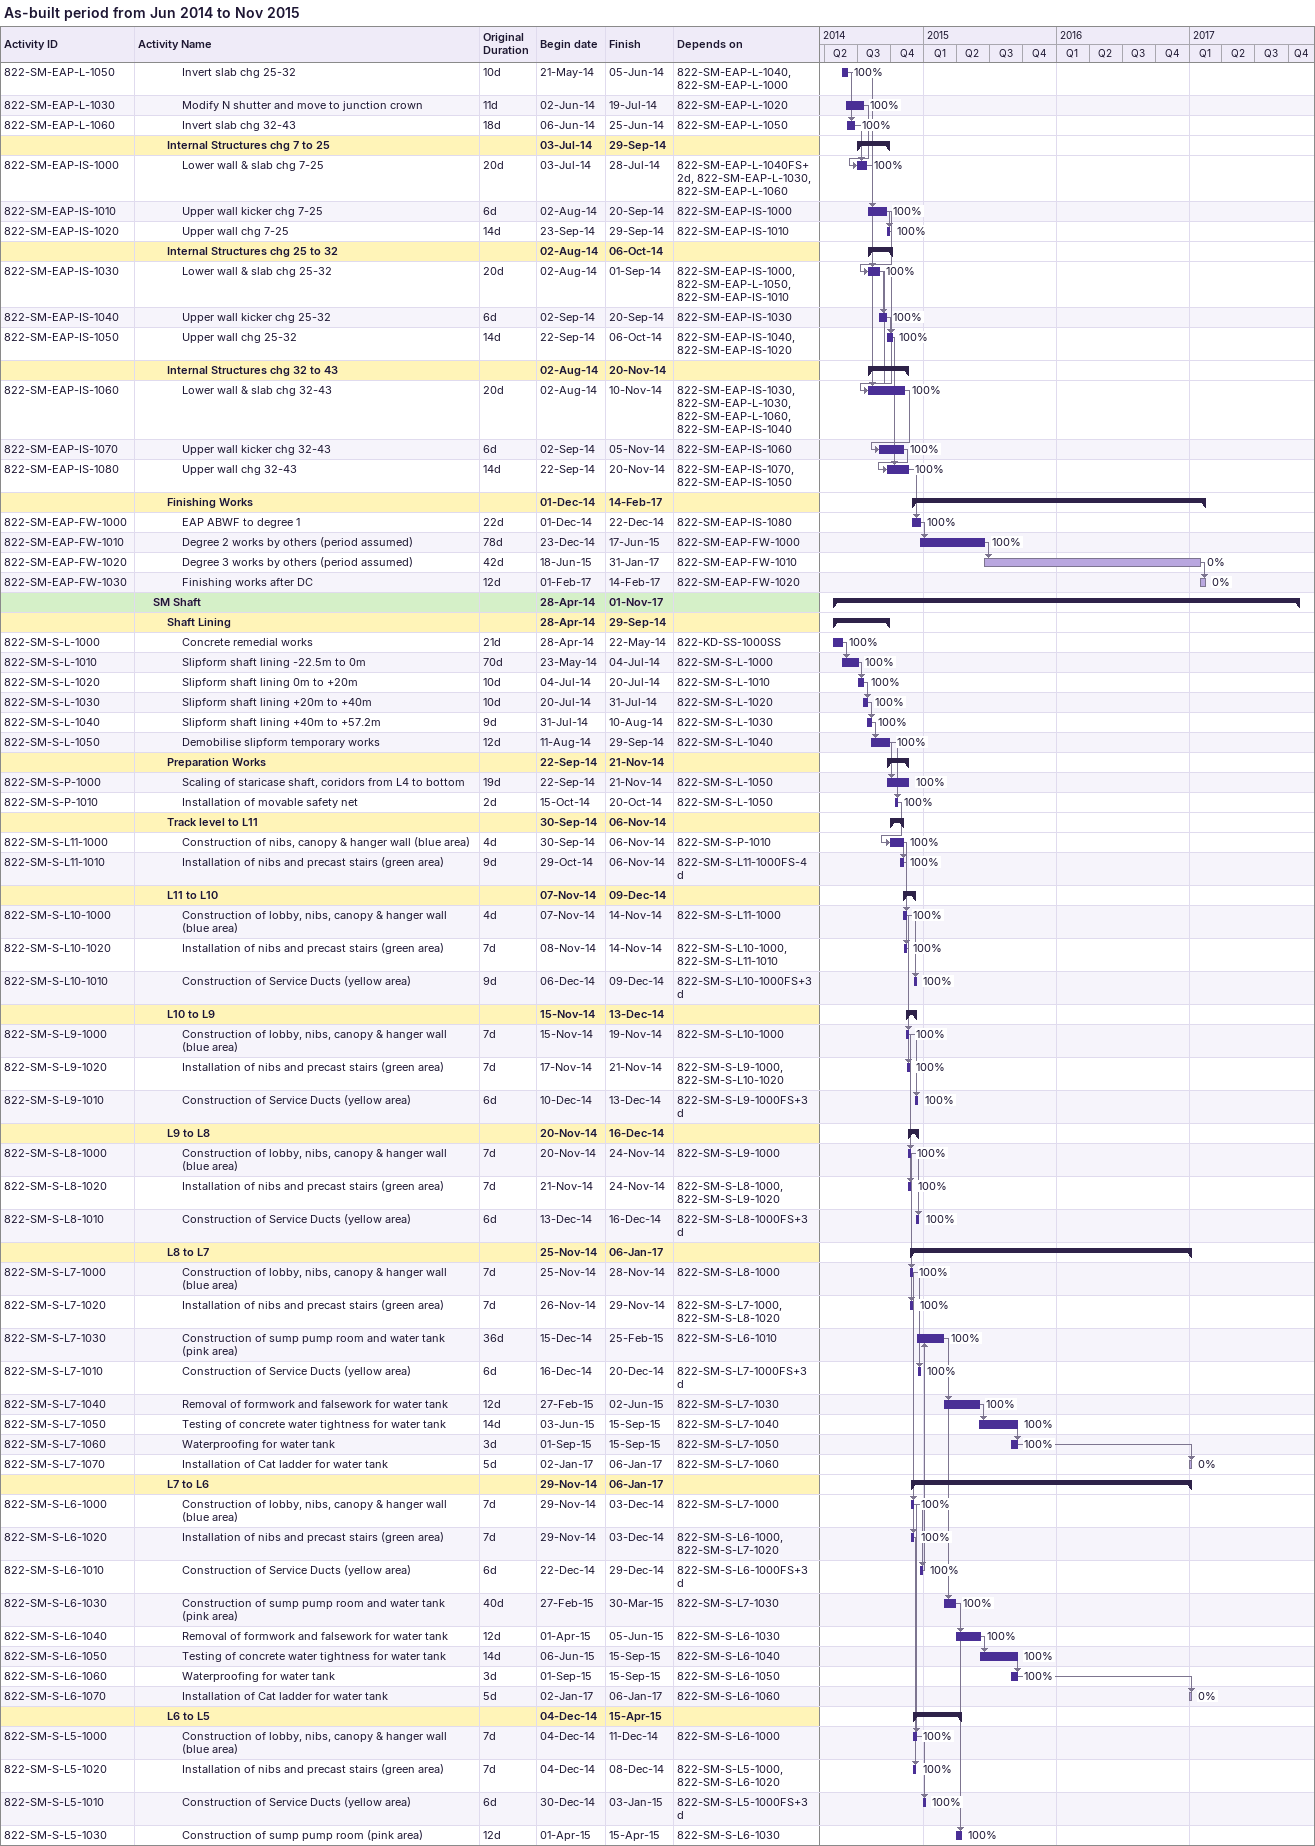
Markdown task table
As-built period from Jun 2014 to Nov 2015

| ID | Level | Task | Original duration | Start | Finish | Predecessors | % complete |
|---|---|---|---|---|---|---|---|
| 822-SM-EAP-L-1050 | 4 | Invert slab chg 25-32 | 10d | 2014-05-21 | 2014-06-05 | 822-SM-EAP-L-1040, 822-SM-EAP-L-1000 | 100 |
| 822-SM-EAP-L-1030 | 4 | Modify N shutter and move to junction crown | 11d | 2014-06-02 | 2014-07-19 | 822-SM-EAP-L-1020 | 100 |
| 822-SM-EAP-L-1060 | 4 | Invert slab chg 32-43 | 18d | 2014-06-06 | 2014-06-25 | 822-SM-EAP-L-1050 | 100 |
|  | 3 | **Internal Structures chg 7 to 25** |  | 2014-07-03 | 2014-09-29 |  |  |
| 822-SM-EAP-IS-1000 | 4 | Lower wall & slab chg 7-25 | 20d | 2014-07-03 | 2014-07-28 | 822-SM-EAP-L-1040FS+2d, 822-SM-EAP-L-1030, 822-SM-EAP-L-1060 | 100 |
| 822-SM-EAP-IS-1010 | 4 | Upper wall kicker chg 7-25 | 6d | 2014-08-02 | 2014-09-20 | 822-SM-EAP-IS-1000 | 100 |
| 822-SM-EAP-IS-1020 | 4 | Upper wall chg 7-25 | 14d | 2014-09-23 | 2014-09-29 | 822-SM-EAP-IS-1010 | 100 |
|  | 3 | **Internal Structures chg 25 to 32** |  | 2014-08-02 | 2014-10-06 |  |  |
| 822-SM-EAP-IS-1030 | 4 | Lower wall & slab chg 25-32 | 20d | 2014-08-02 | 2014-09-01 | 822-SM-EAP-IS-1000, 822-SM-EAP-L-1050, 822-SM-EAP-IS-1010 | 100 |
| 822-SM-EAP-IS-1040 | 4 | Upper wall kicker chg 25-32 | 6d | 2014-09-02 | 2014-09-20 | 822-SM-EAP-IS-1030 | 100 |
| 822-SM-EAP-IS-1050 | 4 | Upper wall chg 25-32 | 14d | 2014-09-22 | 2014-10-06 | 822-SM-EAP-IS-1040, 822-SM-EAP-IS-1020 | 100 |
|  | 3 | **Internal Structures chg 32 to 43** |  | 2014-08-02 | 2014-11-20 |  |  |
| 822-SM-EAP-IS-1060 | 4 | Lower wall & slab chg 32-43 | 20d | 2014-08-02 | 2014-11-10 | 822-SM-EAP-IS-1030, 822-SM-EAP-L-1030, 822-SM-EAP-L-1060, 822-SM-EAP-IS-1040 | 100 |
| 822-SM-EAP-IS-1070 | 4 | Upper wall kicker chg 32-43 | 6d | 2014-09-02 | 2014-11-05 | 822-SM-EAP-IS-1060 | 100 |
| 822-SM-EAP-IS-1080 | 4 | Upper wall chg 32-43 | 14d | 2014-09-22 | 2014-11-20 | 822-SM-EAP-IS-1070, 822-SM-EAP-IS-1050 | 100 |
|  | 3 | **Finishing Works** |  | 2014-12-01 | 2017-02-14 |  |  |
| 822-SM-EAP-FW-1000 | 4 | EAP ABWF to degree 1 | 22d | 2014-12-01 | 2014-12-22 | 822-SM-EAP-IS-1080 | 100 |
| 822-SM-EAP-FW-1010 | 4 | Degree 2 works by others (period assumed) | 78d | 2014-12-23 | 2015-06-17 | 822-SM-EAP-FW-1000 | 100 |
| 822-SM-EAP-FW-1020 | 4 | Degree 3 works by others (period assumed) | 42d | 2015-06-18 | 2017-01-31 | 822-SM-EAP-FW-1010 | 0 |
| 822-SM-EAP-FW-1030 | 4 | Finishing works after DC | 12d | 2017-02-01 | 2017-02-14 | 822-SM-EAP-FW-1020 | 0 |
|  | 2 | **SM Shaft** |  | 2014-04-28 | 2017-11-01 |  |  |
|  | 3 | **Shaft Lining** |  | 2014-04-28 | 2014-09-29 |  |  |
| 822-SM-S-L-1000 | 4 | Concrete remedial works | 21d | 2014-04-28 | 2014-05-22 | 822-KD-SS-1000SS | 100 |
| 822-SM-S-L-1010 | 4 | Slipform shaft lining -22.5m to 0m | 70d | 2014-05-23 | 2014-07-04 | 822-SM-S-L-1000 | 100 |
| 822-SM-S-L-1020 | 4 | Slipform shaft lining 0m to +20m | 10d | 2014-07-04 | 2014-07-20 | 822-SM-S-L-1010 | 100 |
| 822-SM-S-L-1030 | 4 | Slipform shaft lining +20m to +40m | 10d | 2014-07-20 | 2014-07-31 | 822-SM-S-L-1020 | 100 |
| 822-SM-S-L-1040 | 4 | Slipform shaft lining +40m to +57.2m | 9d | 2014-07-31 | 2014-08-10 | 822-SM-S-L-1030 | 100 |
| 822-SM-S-L-1050 | 4 | Demobilise slipform temporary works | 12d | 2014-08-11 | 2014-09-29 | 822-SM-S-L-1040 | 100 |
|  | 3 | **Preparation Works** |  | 2014-09-22 | 2014-11-21 |  |  |
| 822-SM-S-P-1000 | 4 | Scaling of staricase shaft, coridors from L4 to bottom | 19d | 2014-09-22 | 2014-11-21 | 822-SM-S-L-1050 | 100 |
| 822-SM-S-P-1010 | 4 | Installation of movable safety net | 2d | 2014-10-15 | 2014-10-20 | 822-SM-S-L-1050 | 100 |
|  | 3 | **Track level to L11** |  | 2014-09-30 | 2014-11-06 |  |  |
| 822-SM-S-L11-1000 | 4 | Construction of nibs, canopy & hanger wall (blue area) | 4d | 2014-09-30 | 2014-11-06 | 822-SM-S-P-1010 | 100 |
| 822-SM-S-L11-1010 | 4 | Installation of nibs and precast stairs (green area) | 9d | 2014-10-29 | 2014-11-06 | 822-SM-S-L11-1000FS-4d | 100 |
|  | 3 | **L11 to L10** |  | 2014-11-07 | 2014-12-09 |  |  |
| 822-SM-S-L10-1000 | 4 | Construction of lobby, nibs, canopy & hanger wall (blue area) | 4d | 2014-11-07 | 2014-11-14 | 822-SM-S-L11-1000 | 100 |
| 822-SM-S-L10-1020 | 4 | Installation of nibs and precast stairs (green area) | 7d | 2014-11-08 | 2014-11-14 | 822-SM-S-L10-1000, 822-SM-S-L11-1010 | 100 |
| 822-SM-S-L10-1010 | 4 | Construction of Service Ducts (yellow area) | 9d | 2014-12-06 | 2014-12-09 | 822-SM-S-L10-1000FS+3d | 100 |
|  | 3 | **L10 to L9** |  | 2014-11-15 | 2014-12-13 |  |  |
| 822-SM-S-L9-1000 | 4 | Construction of lobby, nibs, canopy & hanger wall (blue area) | 7d | 2014-11-15 | 2014-11-19 | 822-SM-S-L10-1000 | 100 |
| 822-SM-S-L9-1020 | 4 | Installation of nibs and precast stairs (green area) | 7d | 2014-11-17 | 2014-11-21 | 822-SM-S-L9-1000, 822-SM-S-L10-1020 | 100 |
| 822-SM-S-L9-1010 | 4 | Construction of Service Ducts (yellow area) | 6d | 2014-12-10 | 2014-12-13 | 822-SM-S-L9-1000FS+3d | 100 |
|  | 3 | **L9 to L8** |  | 2014-11-20 | 2014-12-16 |  |  |
| 822-SM-S-L8-1000 | 4 | Construction of lobby, nibs, canopy & hanger wall (blue area) | 7d | 2014-11-20 | 2014-11-24 | 822-SM-S-L9-1000 | 100 |
| 822-SM-S-L8-1020 | 4 | Installation of nibs and precast stairs (green area) | 7d | 2014-11-21 | 2014-11-24 | 822-SM-S-L8-1000, 822-SM-S-L9-1020 | 100 |
| 822-SM-S-L8-1010 | 4 | Construction of Service Ducts (yellow area) | 6d | 2014-12-13 | 2014-12-16 | 822-SM-S-L8-1000FS+3d | 100 |
|  | 3 | **L8 to L7** |  | 2014-11-25 | 2017-01-06 |  |  |
| 822-SM-S-L7-1000 | 4 | Construction of lobby, nibs, canopy & hanger wall (blue area) | 7d | 2014-11-25 | 2014-11-28 | 822-SM-S-L8-1000 | 100 |
| 822-SM-S-L7-1020 | 4 | Installation of nibs and precast stairs (green area) | 7d | 2014-11-26 | 2014-11-29 | 822-SM-S-L7-1000, 822-SM-S-L8-1020 | 100 |
| 822-SM-S-L7-1030 | 4 | Construction of sump pump room and water tank (pink area) | 36d | 2014-12-15 | 2015-02-25 | 822-SM-S-L6-1010 | 100 |
| 822-SM-S-L7-1010 | 4 | Construction of Service Ducts (yellow area) | 6d | 2014-12-16 | 2014-12-20 | 822-SM-S-L7-1000FS+3d | 100 |
| 822-SM-S-L7-1040 | 4 | Removal of formwork and falsework for water tank | 12d | 2015-02-27 | 2015-06-02 | 822-SM-S-L7-1030 | 100 |
| 822-SM-S-L7-1050 | 4 | Testing of concrete water tightness for water tank | 14d | 2015-06-03 | 2015-09-15 | 822-SM-S-L7-1040 | 100 |
| 822-SM-S-L7-1060 | 4 | Waterproofing for water tank | 3d | 2015-09-01 | 2015-09-15 | 822-SM-S-L7-1050 | 100 |
| 822-SM-S-L7-1070 | 4 | Installation of Cat ladder for water tank | 5d | 2017-01-02 | 2017-01-06 | 822-SM-S-L7-1060 | 0 |
|  | 3 | **L7 to L6** |  | 2014-11-29 | 2017-01-06 |  |  |
| 822-SM-S-L6-1000 | 4 | Construction of lobby, nibs, canopy & hanger wall (blue area) | 7d | 2014-11-29 | 2014-12-03 | 822-SM-S-L7-1000 | 100 |
| 822-SM-S-L6-1020 | 4 | Installation of nibs and precast stairs (green area) | 7d | 2014-11-29 | 2014-12-03 | 822-SM-S-L6-1000, 822-SM-S-L7-1020 | 100 |
| 822-SM-S-L6-1010 | 4 | Construction of Service Ducts (yellow area) | 6d | 2014-12-22 | 2014-12-29 | 822-SM-S-L6-1000FS+3d | 100 |
| 822-SM-S-L6-1030 | 4 | Construction of sump pump room and water tank (pink area) | 40d | 2015-02-27 | 2015-03-30 | 822-SM-S-L7-1030 | 100 |
| 822-SM-S-L6-1040 | 4 | Removal of formwork and falsework for water tank | 12d | 2015-04-01 | 2015-06-05 | 822-SM-S-L6-1030 | 100 |
| 822-SM-S-L6-1050 | 4 | Testing of concrete water tightness for water tank | 14d | 2015-06-06 | 2015-09-15 | 822-SM-S-L6-1040 | 100 |
| 822-SM-S-L6-1060 | 4 | Waterproofing for water tank | 3d | 2015-09-01 | 2015-09-15 | 822-SM-S-L6-1050 | 100 |
| 822-SM-S-L6-1070 | 4 | Installation of Cat ladder for water tank | 5d | 2017-01-02 | 2017-01-06 | 822-SM-S-L6-1060 | 0 |
|  | 3 | **L6 to L5** |  | 2014-12-04 | 2015-04-15 |  |  |
| 822-SM-S-L5-1000 | 4 | Construction of lobby, nibs, canopy & hanger wall (blue area) | 7d | 2014-12-04 | 2014-12-11 | 822-SM-S-L6-1000 | 100 |
| 822-SM-S-L5-1020 | 4 | Installation of nibs and precast stairs (green area) | 7d | 2014-12-04 | 2014-12-08 | 822-SM-S-L5-1000, 822-SM-S-L6-1020 | 100 |
| 822-SM-S-L5-1010 | 4 | Construction of Service Ducts (yellow area) | 6d | 2014-12-30 | 2015-01-03 | 822-SM-S-L5-1000FS+3d | 100 |
| 822-SM-S-L5-1030 | 4 | Construction of sump pump room (pink area) | 12d | 2015-04-01 | 2015-04-15 | 822-SM-S-L6-1030 | 100 |
